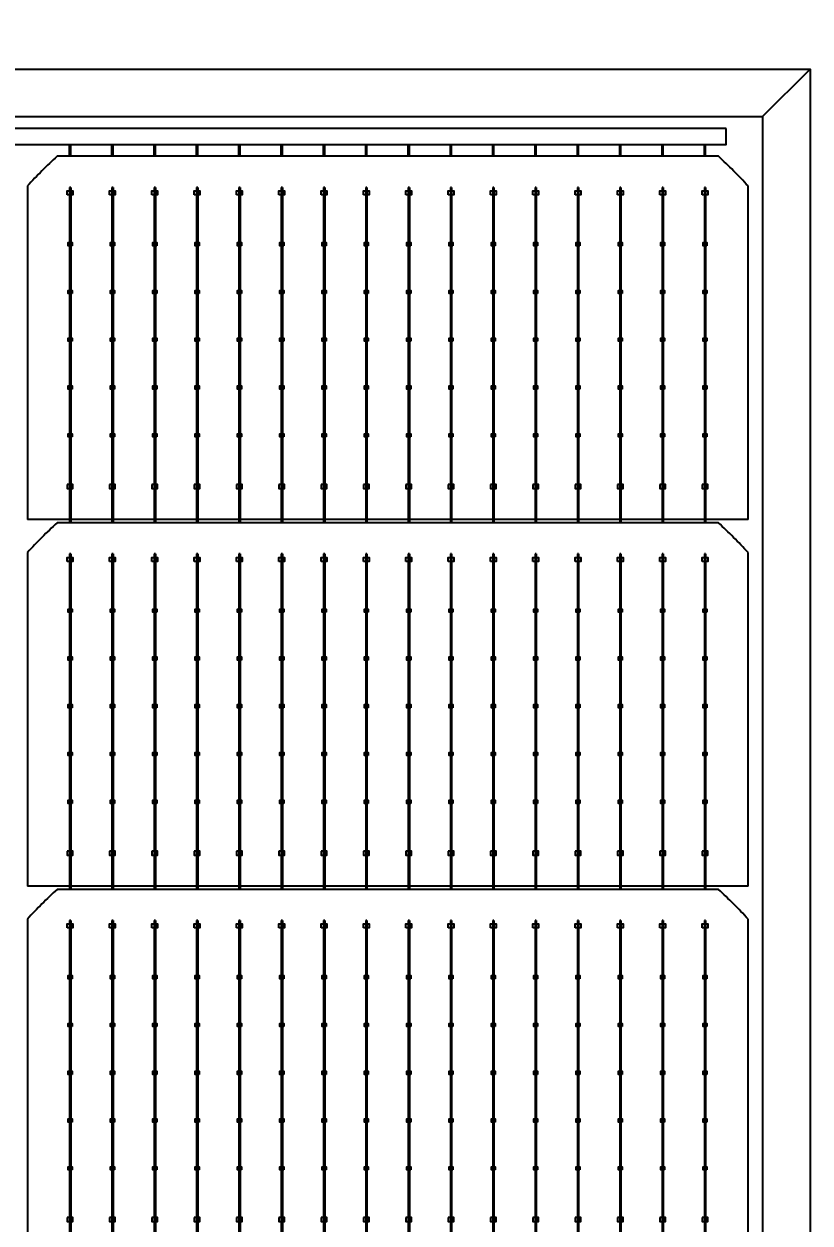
# Model space of a CAD drawing. Header units: millimetres. Extents: x 10297564 to 11610295, y -9287743 to -8409454.
# Drawn here: x 10403294 to 10406066, y -9077305 to -9073076 of the extents above; entities that cross this region are included whole.
import ezdxf

# ---------------------------------------------------------------- set-up
doc = ezdxf.new("R2010")
doc.units = ezdxf.units.MM
doc.header["$LTSCALE"] = 100
doc.layers.add('E1', color=1, linetype='Continuous')
doc.styles.add('HL-S1', font='DotumChe.ttf')
doc.styles.add('MG', font='malgun.ttf')
doc.dimstyles.new('HL-100', dxfattribs={"dimscale": 100, "dimtxt": 3, "dimasz": 4, "dimexe": 2, "dimexo": 2, "dimgap": 1, "dimtad": 1, "dimdec": 0, "dimzin": 0, "dimlunit": 6, "dimtxsty": 'HL-S1', "dimblk": 'DOTSMALL', "dimcen": 4, "dimdle": 2, "dimclrd": 256, "dimclre": 256, "dimclrt": 4, "dimazin": 0, "dimtfac": 1, "dimtdec": 0, "dimtix": 1, "dimtmove": 2, "dimatfit": 3, "dimldrblk": 'DOTSMALL', "dimfxl": 1.5, "dimtolj": 1, "dimtzin": 0, "dimlwd": -1, "dimlwe": -1, "dimarcsym": 0})

# ---------------------------------------------------------------- blocks, each defined once
blk = doc.blocks.new('*D70')
at = {"layer": 'defpoints', "color": 0, "transparency": 16777216}
for p in [(10406065.8, -9072711.4), (10390262.3, -9073236.3), (10406065.8, -9073236.3)]:
    blk.add_point(p, dxfattribs=at)
at = {"layer": 'E1', "color": 1, "transparency": 16777216}
for p, q in [((10390262.3, -9072836.3), (10390262.3, -9072311.4)), ((10406065.8, -9072836.3), (10406065.8, -9072311.4)), ((10390662.3, -9072711.4), (10405665.8, -9072711.4))]:
    blk.add_line(p, q, dxfattribs=at)
for points in [[(10390662.3, -9072644.7), (10390662.3, -9072778.1), (10390262.3, -9072711.4)], [(10405665.8, -9072644.7), (10405665.8, -9072778.1), (10406065.8, -9072711.4)]]:
    blk.add_solid(points, dxfattribs=at)
at = {"layer": 'E1', "color": 7, "transparency": 16777216, "insert": (10398164, -9072080.1), "char_height": 500, "attachment_point": 5, "style": 'MG'}
blk.add_mtext('\\A1;1133', dxfattribs=at)
blk = doc.blocks.new('_DotSmall')
at = {"color": 0, "linetype": 'ByBlock', "const_width": 0.5}
blk.add_lwpolyline([(-0.0625, 0, 1), (0.0625, 0, 1)], format="xyb", close=True, dxfattribs=at)

msp = doc.modelspace()

# ---------------------------------------------------------------- linework, layer by layer
for p, q in [((10405898.4, -9073403.3), (10406065.8, -9073235.9)), ((10403454.5, -9073543.1), (10403454.5, -9073501.3)), ((10403459, -9073543.1), (10403459, -9073501.3)), ((10403603.8, -9073543.1), (10403603.8, -9073501.3)), ((10403608.2, -9073543.1), (10403608.2, -9073501.3)), ((10403753, -9073543.1), (10403753, -9073501.3)), ((10403757.5, -9073543.1), (10403757.5, -9073501.3)), ((10403902.2, -9073543.1), (10403902.2, -9073501.3)), ((10403906.7, -9073543.1), (10403906.7, -9073501.3)), ((10404051.5, -9073543.1), (10404051.5, -9073501.3)), ((10404056, -9073543.1), (10404056, -9073501.3)), ((10404200.7, -9073543.1), (10404200.7, -9073501.3)), ((10404205.2, -9073543.1), (10404205.2, -9073501.3)), ((10404350, -9073543.1), (10404350, -9073501.3)), ((10404354.5, -9073543.1), (10404354.5, -9073501.3)), ((10404499.2, -9073543.1), (10404499.2, -9073501.3)), ((10404503.7, -9073543.1), (10404503.7, -9073501.3)), ((10404648.5, -9073543.1), (10404648.5, -9073501.3)), ((10404653, -9073543.1), (10404653, -9073501.3)), ((10404797.7, -9073543.1), (10404797.7, -9073501.3)), ((10404802.2, -9073543.1), (10404802.2, -9073501.3)), ((10404947, -9073543.1), (10404947, -9073501.3)), ((10404951.4, -9073543.1), (10404951.4, -9073501.3)), ((10405096.2, -9073543.1), (10405096.2, -9073501.3)), ((10405100.7, -9073543.1), (10405100.7, -9073501.3)), ((10405245.5, -9073543.1), (10405245.5, -9073501.3)), ((10405249.9, -9073543.1), (10405249.9, -9073501.3)), ((10405394.7, -9073543.1), (10405394.7, -9073501.3)), ((10405399.2, -9073543.1), (10405399.2, -9073501.3)), ((10405544, -9073543.1), (10405544, -9073501.3)), ((10405548.4, -9073543.1), (10405548.4, -9073501.3)), ((10405693.2, -9073543.1), (10405693.2, -9073501.3)), ((10405697.7, -9073543.1), (10405697.7, -9073501.3)), ((10403454.5, -9073652.9), (10403454.5, -9074835.8)), ((10403459, -9073652.9), (10403459, -9074835.8)), ((10403603.8, -9073652.9), (10403603.8, -9074835.8)), ((10403608.2, -9073652.9), (10403608.2, -9074835.8)), ((10403753, -9073652.9), (10403753, -9074835.8)), ((10403757.5, -9073652.9), (10403757.5, -9074835.8)), ((10403902.2, -9073652.9), (10403902.2, -9074835.8)), ((10403906.7, -9073652.9), (10403906.7, -9074835.8)), ((10404051.5, -9073652.9), (10404051.5, -9074835.8)), ((10404056, -9073652.9), (10404056, -9074835.8)), ((10404200.7, -9073652.9), (10404200.7, -9074835.8)), ((10404205.2, -9073652.9), (10404205.2, -9074835.8)), ((10404350, -9073652.9), (10404350, -9074835.8)), ((10404354.5, -9073652.9), (10404354.5, -9074835.8)), ((10404499.2, -9073652.9), (10404499.2, -9074835.8)), ((10404503.7, -9073652.9), (10404503.7, -9074835.8)), ((10404648.5, -9073652.9), (10404648.5, -9074835.8)), ((10404653, -9073652.9), (10404653, -9074835.8)), ((10404797.7, -9073652.9), (10404797.7, -9074835.8)), ((10404802.2, -9073652.9), (10404802.2, -9074835.8)), ((10404947, -9073652.9), (10404947, -9074835.8)), ((10404951.4, -9073652.9), (10404951.4, -9074835.8)), ((10405096.2, -9073652.9), (10405096.2, -9074835.8)), ((10405100.7, -9073652.9), (10405100.7, -9074835.8)), ((10405245.5, -9073652.9), (10405245.5, -9074835.8)), ((10405249.9, -9073652.9), (10405249.9, -9074835.8)), ((10405394.7, -9073652.9), (10405394.7, -9074835.8)), ((10405399.2, -9073652.9), (10405399.2, -9074835.8)), ((10405544, -9073652.9), (10405544, -9074835.8)), ((10405548.4, -9073652.9), (10405548.4, -9074835.8)), ((10405693.2, -9073652.9), (10405693.2, -9074835.8)), ((10405697.7, -9073652.9), (10405697.7, -9074835.8)), ((10405847.5, -9074824.6), (10403306.1, -9074824.6)), ((10403454.5, -9074945.6), (10403454.5, -9076128.5)), ((10403459, -9074945.6), (10403459, -9076128.5)), ((10403603.8, -9074945.6), (10403603.8, -9076128.5)), ((10403608.2, -9074945.6), (10403608.2, -9076128.5)), ((10403753, -9074945.6), (10403753, -9076128.5)), ((10403757.5, -9074945.6), (10403757.5, -9076128.5)), ((10403902.2, -9074945.6), (10403902.2, -9076128.5)), ((10403906.7, -9074945.6), (10403906.7, -9076128.5)), ((10404051.5, -9074945.6), (10404051.5, -9076128.5)), ((10404056, -9074945.6), (10404056, -9076128.5)), ((10404200.7, -9074945.6), (10404200.7, -9076128.5)), ((10404205.2, -9074945.6), (10404205.2, -9076128.5)), ((10404350, -9074945.6), (10404350, -9076128.5)), ((10404354.5, -9074945.6), (10404354.5, -9076128.5)), ((10404499.2, -9074945.6), (10404499.2, -9076128.5)), ((10404503.7, -9074945.6), (10404503.7, -9076128.5)), ((10404648.5, -9074945.6), (10404648.5, -9076128.5)), ((10404653, -9074945.6), (10404653, -9076128.5)), ((10404797.7, -9074945.6), (10404797.7, -9076128.5)), ((10404802.2, -9074945.6), (10404802.2, -9076128.5)), ((10404947, -9074945.6), (10404947, -9076128.5)), ((10404951.4, -9074945.6), (10404951.4, -9076128.5)), ((10405096.2, -9074945.6), (10405096.2, -9076128.5)), ((10405100.7, -9074945.6), (10405100.7, -9076128.5)), ((10405245.5, -9074945.6), (10405245.5, -9076128.5)), ((10405249.9, -9074945.6), (10405249.9, -9076128.5)), ((10405394.7, -9074945.6), (10405394.7, -9076128.5)), ((10405399.2, -9074945.6), (10405399.2, -9076128.5)), ((10405544, -9074945.6), (10405544, -9076128.5)), ((10405548.4, -9074945.6), (10405548.4, -9076128.5)), ((10405693.2, -9074945.6), (10405693.2, -9076128.5)), ((10405697.7, -9074945.6), (10405697.7, -9076128.5)), ((10405847.5, -9076117.3), (10403306.1, -9076117.3)), ((10403454.5, -9076238.3), (10403454.5, -9077421.2)), ((10403459, -9076238.3), (10403459, -9077421.2)), ((10403603.8, -9076238.3), (10403603.8, -9077421.2)), ((10403608.2, -9076238.3), (10403608.2, -9077421.2)), ((10403753, -9076238.3), (10403753, -9077421.2)), ((10403757.5, -9076238.3), (10403757.5, -9077421.2)), ((10403902.2, -9076238.3), (10403902.2, -9077421.2)), ((10403906.7, -9076238.3), (10403906.7, -9077421.2)), ((10404051.5, -9076238.3), (10404051.5, -9077421.2)), ((10404056, -9076238.3), (10404056, -9077421.2)), ((10404200.7, -9076238.3), (10404200.7, -9077421.2)), ((10404205.2, -9076238.3), (10404205.2, -9077421.2)), ((10404350, -9076238.3), (10404350, -9077421.2)), ((10404354.5, -9076238.3), (10404354.5, -9077421.2)), ((10404499.2, -9076238.3), (10404499.2, -9077421.2)), ((10404503.7, -9076238.3), (10404503.7, -9077421.2)), ((10404648.5, -9076238.3), (10404648.5, -9077421.2)), ((10404653, -9076238.3), (10404653, -9077421.2)), ((10404797.7, -9076238.3), (10404797.7, -9077421.2)), ((10404802.2, -9076238.3), (10404802.2, -9077421.2)), ((10404947, -9076238.3), (10404947, -9077421.2)), ((10404951.4, -9076238.3), (10404951.4, -9077421.2)), ((10405096.2, -9076238.3), (10405096.2, -9077421.2)), ((10405100.7, -9076238.3), (10405100.7, -9077421.2)), ((10405245.5, -9076238.3), (10405245.5, -9077421.2)), ((10405249.9, -9076238.3), (10405249.9, -9077421.2)), ((10405394.7, -9076238.3), (10405394.7, -9077421.2)), ((10405399.2, -9076238.3), (10405399.2, -9077421.2)), ((10405544, -9076238.3), (10405544, -9077421.2)), ((10405548.4, -9076238.3), (10405548.4, -9077421.2)), ((10405693.2, -9076238.3), (10405693.2, -9077421.2)), ((10405697.7, -9076238.3), (10405697.7, -9077421.2))]:
    msp.add_line(p, q)
for points in [[(10390262.3, -9073235.9), (10406065.8, -9073235.9), (10406065.8, -9107604.7), (10390262.3, -9107604.7)], [(10390429.7, -9073403.3), (10405898.4, -9073403.3), (10405898.4, -9107437.3), (10390429.7, -9107437.3)], [(10405770.1, -9073445.5), (10400818.4, -9073445.5), (10400818.4, -9073501.3), (10405770.1, -9073501.3)], [(10403447, -9073679), (10403447, -9073665.1), (10403466.5, -9073665.1), (10403466.5, -9073679)], [(10403596.2, -9073679), (10403596.2, -9073665.1), (10403615.8, -9073665.1), (10403615.8, -9073679)], [(10403745.5, -9073679), (10403745.5, -9073665.1), (10403765, -9073665.1), (10403765, -9073679)], [(10403894.7, -9073679), (10403894.7, -9073665.1), (10403914.2, -9073665.1), (10403914.2, -9073679)], [(10404044, -9073679), (10404044, -9073665.1), (10404063.5, -9073665.1), (10404063.5, -9073679)], [(10404193.2, -9073679), (10404193.2, -9073665.1), (10404212.7, -9073665.1), (10404212.7, -9073679)], [(10404342.5, -9073679), (10404342.5, -9073665.1), (10404362, -9073665.1), (10404362, -9073679)], [(10404491.7, -9073679), (10404491.7, -9073665.1), (10404511.2, -9073665.1), (10404511.2, -9073679)], [(10404641, -9073679), (10404641, -9073665.1), (10404660.5, -9073665.1), (10404660.5, -9073679)], [(10404790.2, -9073679), (10404790.2, -9073665.1), (10404809.7, -9073665.1), (10404809.7, -9073679)], [(10404939.5, -9073679), (10404939.5, -9073665.1), (10404959, -9073665.1), (10404959, -9073679)], [(10405088.7, -9073679), (10405088.7, -9073665.1), (10405108.2, -9073665.1), (10405108.2, -9073679)], [(10405237.9, -9073679), (10405237.9, -9073665.1), (10405257.5, -9073665.1), (10405257.5, -9073679)], [(10405387.2, -9073679), (10405387.2, -9073665.1), (10405406.7, -9073665.1), (10405406.7, -9073679)], [(10405536.4, -9073679), (10405536.4, -9073665.1), (10405556, -9073665.1), (10405556, -9073679)], [(10405685.7, -9073679), (10405685.7, -9073665.1), (10405705.2, -9073665.1), (10405705.2, -9073679)], [(10403463.7, -9073858.5), (10403449.8, -9073858.5), (10403449.8, -9073847.4), (10403463.7, -9073847.4)], [(10403613, -9073858.5), (10403599, -9073858.5), (10403599, -9073847.4), (10403613, -9073847.4)], [(10403762.2, -9073858.5), (10403748.3, -9073858.5), (10403748.3, -9073847.4), (10403762.2, -9073847.4)], [(10403911.5, -9073858.5), (10403897.5, -9073858.5), (10403897.5, -9073847.4), (10403911.5, -9073847.4)], [(10404060.7, -9073858.5), (10404046.8, -9073858.5), (10404046.8, -9073847.4), (10404060.7, -9073847.4)], [(10404210, -9073858.5), (10404196, -9073858.5), (10404196, -9073847.4), (10404210, -9073847.4)], [(10404359.2, -9073858.5), (10404345.2, -9073858.5), (10404345.2, -9073847.4), (10404359.2, -9073847.4)], [(10404508.4, -9073858.5), (10404494.5, -9073858.5), (10404494.5, -9073847.4), (10404508.4, -9073847.4)], [(10404657.7, -9073858.5), (10404643.7, -9073858.5), (10404643.7, -9073847.4), (10404657.7, -9073847.4)], [(10404806.9, -9073858.5), (10404793, -9073858.5), (10404793, -9073847.4), (10404806.9, -9073847.4)], [(10404956.2, -9073858.5), (10404942.2, -9073858.5), (10404942.2, -9073847.4), (10404956.2, -9073847.4)], [(10405105.4, -9073858.5), (10405091.5, -9073858.5), (10405091.5, -9073847.4), (10405105.4, -9073847.4)], [(10405254.7, -9073858.5), (10405240.7, -9073858.5), (10405240.7, -9073847.4), (10405254.7, -9073847.4)], [(10405403.9, -9073858.5), (10405390, -9073858.5), (10405390, -9073847.4), (10405403.9, -9073847.4)], [(10405553.2, -9073858.5), (10405539.2, -9073858.5), (10405539.2, -9073847.4), (10405553.2, -9073847.4)], [(10405702.4, -9073858.5), (10405688.5, -9073858.5), (10405688.5, -9073847.4), (10405702.4, -9073847.4)], [(10403463.7, -9074027), (10403449.8, -9074027), (10403449.8, -9074015.9), (10403463.7, -9074015.9)], [(10403613, -9074027), (10403599, -9074027), (10403599, -9074015.9), (10403613, -9074015.9)], [(10403762.2, -9074027), (10403748.3, -9074027), (10403748.3, -9074015.9), (10403762.2, -9074015.9)], [(10403911.5, -9074027), (10403897.5, -9074027), (10403897.5, -9074015.9), (10403911.5, -9074015.9)], [(10404060.7, -9074027), (10404046.8, -9074027), (10404046.8, -9074015.9), (10404060.7, -9074015.9)], [(10404210, -9074027), (10404196, -9074027), (10404196, -9074015.9), (10404210, -9074015.9)], [(10404359.2, -9074027), (10404345.2, -9074027), (10404345.2, -9074015.9), (10404359.2, -9074015.9)], [(10404508.4, -9074027), (10404494.5, -9074027), (10404494.5, -9074015.9), (10404508.4, -9074015.9)], [(10404657.7, -9074027), (10404643.7, -9074027), (10404643.7, -9074015.9), (10404657.7, -9074015.9)], [(10404806.9, -9074027), (10404793, -9074027), (10404793, -9074015.9), (10404806.9, -9074015.9)], [(10404956.2, -9074027), (10404942.2, -9074027), (10404942.2, -9074015.9), (10404956.2, -9074015.9)], [(10405105.4, -9074027), (10405091.5, -9074027), (10405091.5, -9074015.9), (10405105.4, -9074015.9)], [(10405254.7, -9074027), (10405240.7, -9074027), (10405240.7, -9074015.9), (10405254.7, -9074015.9)], [(10405403.9, -9074027), (10405390, -9074027), (10405390, -9074015.9), (10405403.9, -9074015.9)], [(10405553.2, -9074027), (10405539.2, -9074027), (10405539.2, -9074015.9), (10405553.2, -9074015.9)], [(10405702.4, -9074027), (10405688.5, -9074027), (10405688.5, -9074015.9), (10405702.4, -9074015.9)], [(10403463.7, -9074195.5), (10403449.8, -9074195.5), (10403449.8, -9074184.4), (10403463.7, -9074184.4)], [(10403613, -9074195.5), (10403599, -9074195.5), (10403599, -9074184.4), (10403613, -9074184.4)], [(10403762.2, -9074195.5), (10403748.3, -9074195.5), (10403748.3, -9074184.4), (10403762.2, -9074184.4)], [(10403911.5, -9074195.5), (10403897.5, -9074195.5), (10403897.5, -9074184.4), (10403911.5, -9074184.4)], [(10404060.7, -9074195.5), (10404046.8, -9074195.5), (10404046.8, -9074184.4), (10404060.7, -9074184.4)], [(10404210, -9074195.5), (10404196, -9074195.5), (10404196, -9074184.4), (10404210, -9074184.4)], [(10404359.2, -9074195.5), (10404345.2, -9074195.5), (10404345.2, -9074184.4), (10404359.2, -9074184.4)], [(10404508.4, -9074195.5), (10404494.5, -9074195.5), (10404494.5, -9074184.4), (10404508.4, -9074184.4)], [(10404657.7, -9074195.5), (10404643.7, -9074195.5), (10404643.7, -9074184.4), (10404657.7, -9074184.4)], [(10404806.9, -9074195.5), (10404793, -9074195.5), (10404793, -9074184.4), (10404806.9, -9074184.4)], [(10404956.2, -9074195.5), (10404942.2, -9074195.5), (10404942.2, -9074184.4), (10404956.2, -9074184.4)], [(10405105.4, -9074195.5), (10405091.5, -9074195.5), (10405091.5, -9074184.4), (10405105.4, -9074184.4)], [(10405254.7, -9074195.5), (10405240.7, -9074195.5), (10405240.7, -9074184.4), (10405254.7, -9074184.4)], [(10405403.9, -9074195.5), (10405390, -9074195.5), (10405390, -9074184.4), (10405403.9, -9074184.4)], [(10405553.2, -9074195.5), (10405539.2, -9074195.5), (10405539.2, -9074184.4), (10405553.2, -9074184.4)], [(10405702.4, -9074195.5), (10405688.5, -9074195.5), (10405688.5, -9074184.4), (10405702.4, -9074184.4)], [(10403463.7, -9074364), (10403449.8, -9074364), (10403449.8, -9074352.9), (10403463.7, -9074352.9)], [(10403613, -9074364), (10403599, -9074364), (10403599, -9074352.9), (10403613, -9074352.9)], [(10403762.2, -9074364), (10403748.3, -9074364), (10403748.3, -9074352.9), (10403762.2, -9074352.9)], [(10403911.5, -9074364), (10403897.5, -9074364), (10403897.5, -9074352.9), (10403911.5, -9074352.9)], [(10404060.7, -9074364), (10404046.8, -9074364), (10404046.8, -9074352.9), (10404060.7, -9074352.9)], [(10404210, -9074364), (10404196, -9074364), (10404196, -9074352.9), (10404210, -9074352.9)], [(10404359.2, -9074364), (10404345.2, -9074364), (10404345.2, -9074352.9), (10404359.2, -9074352.9)], [(10404508.4, -9074364), (10404494.5, -9074364), (10404494.5, -9074352.9), (10404508.4, -9074352.9)], [(10404657.7, -9074364), (10404643.7, -9074364), (10404643.7, -9074352.9), (10404657.7, -9074352.9)], [(10404806.9, -9074364), (10404793, -9074364), (10404793, -9074352.9), (10404806.9, -9074352.9)], [(10404956.2, -9074364), (10404942.2, -9074364), (10404942.2, -9074352.9), (10404956.2, -9074352.9)], [(10405105.4, -9074364), (10405091.5, -9074364), (10405091.5, -9074352.9), (10405105.4, -9074352.9)], [(10405254.7, -9074364), (10405240.7, -9074364), (10405240.7, -9074352.9), (10405254.7, -9074352.9)], [(10405403.9, -9074364), (10405390, -9074364), (10405390, -9074352.9), (10405403.9, -9074352.9)], [(10405553.2, -9074364), (10405539.2, -9074364), (10405539.2, -9074352.9), (10405553.2, -9074352.9)], [(10405702.4, -9074364), (10405688.5, -9074364), (10405688.5, -9074352.9), (10405702.4, -9074352.9)], [(10403463.7, -9074532.5), (10403449.8, -9074532.5), (10403449.8, -9074521.4), (10403463.7, -9074521.4)], [(10403613, -9074532.5), (10403599, -9074532.5), (10403599, -9074521.4), (10403613, -9074521.4)], [(10403762.2, -9074532.5), (10403748.3, -9074532.5), (10403748.3, -9074521.4), (10403762.2, -9074521.4)], [(10403911.5, -9074532.5), (10403897.5, -9074532.5), (10403897.5, -9074521.4), (10403911.5, -9074521.4)], [(10404060.7, -9074532.5), (10404046.8, -9074532.5), (10404046.8, -9074521.4), (10404060.7, -9074521.4)], [(10404210, -9074532.5), (10404196, -9074532.5), (10404196, -9074521.4), (10404210, -9074521.4)], [(10404359.2, -9074532.5), (10404345.2, -9074532.5), (10404345.2, -9074521.4), (10404359.2, -9074521.4)], [(10404508.4, -9074532.5), (10404494.5, -9074532.5), (10404494.5, -9074521.4), (10404508.4, -9074521.4)], [(10404657.7, -9074532.5), (10404643.7, -9074532.5), (10404643.7, -9074521.4), (10404657.7, -9074521.4)], [(10404806.9, -9074532.5), (10404793, -9074532.5), (10404793, -9074521.4), (10404806.9, -9074521.4)], [(10404956.2, -9074532.5), (10404942.2, -9074532.5), (10404942.2, -9074521.4), (10404956.2, -9074521.4)], [(10405105.4, -9074532.5), (10405091.5, -9074532.5), (10405091.5, -9074521.4), (10405105.4, -9074521.4)], [(10405254.7, -9074532.5), (10405240.7, -9074532.5), (10405240.7, -9074521.4), (10405254.7, -9074521.4)], [(10405403.9, -9074532.5), (10405390, -9074532.5), (10405390, -9074521.4), (10405403.9, -9074521.4)], [(10405553.2, -9074532.5), (10405539.2, -9074532.5), (10405539.2, -9074521.4), (10405553.2, -9074521.4)], [(10405702.4, -9074532.5), (10405688.5, -9074532.5), (10405688.5, -9074521.4), (10405702.4, -9074521.4)], [(10403447, -9074700.9), (10403447, -9074714.8), (10403466.5, -9074714.8), (10403466.5, -9074700.9)], [(10403596.2, -9074700.9), (10403596.2, -9074714.8), (10403615.8, -9074714.8), (10403615.8, -9074700.9)], [(10403745.5, -9074700.9), (10403745.5, -9074714.8), (10403765, -9074714.8), (10403765, -9074700.9)], [(10403894.7, -9074700.9), (10403894.7, -9074714.8), (10403914.2, -9074714.8), (10403914.2, -9074700.9)], [(10404044, -9074700.9), (10404044, -9074714.8), (10404063.5, -9074714.8), (10404063.5, -9074700.9)], [(10404193.2, -9074700.9), (10404193.2, -9074714.8), (10404212.7, -9074714.8), (10404212.7, -9074700.9)], [(10404342.5, -9074700.9), (10404342.5, -9074714.8), (10404362, -9074714.8), (10404362, -9074700.9)], [(10404491.7, -9074700.9), (10404491.7, -9074714.8), (10404511.2, -9074714.8), (10404511.2, -9074700.9)], [(10404641, -9074700.9), (10404641, -9074714.8), (10404660.5, -9074714.8), (10404660.5, -9074700.9)], [(10404790.2, -9074700.9), (10404790.2, -9074714.8), (10404809.7, -9074714.8), (10404809.7, -9074700.9)], [(10404939.5, -9074700.9), (10404939.5, -9074714.8), (10404959, -9074714.8), (10404959, -9074700.9)], [(10405088.7, -9074700.9), (10405088.7, -9074714.8), (10405108.2, -9074714.8), (10405108.2, -9074700.9)], [(10405237.9, -9074700.9), (10405237.9, -9074714.8), (10405257.5, -9074714.8), (10405257.5, -9074700.9)], [(10405387.2, -9074700.9), (10405387.2, -9074714.8), (10405406.7, -9074714.8), (10405406.7, -9074700.9)], [(10405536.4, -9074700.9), (10405536.4, -9074714.8), (10405556, -9074714.8), (10405556, -9074700.9)], [(10405685.7, -9074700.9), (10405685.7, -9074714.8), (10405705.2, -9074714.8), (10405705.2, -9074700.9)], [(10403447, -9074971.7), (10403447, -9074957.7), (10403466.5, -9074957.7), (10403466.5, -9074971.7)], [(10403596.2, -9074971.7), (10403596.2, -9074957.7), (10403615.8, -9074957.7), (10403615.8, -9074971.7)], [(10403745.5, -9074971.7), (10403745.5, -9074957.7), (10403765, -9074957.7), (10403765, -9074971.7)], [(10403894.7, -9074971.7), (10403894.7, -9074957.7), (10403914.2, -9074957.7), (10403914.2, -9074971.7)], [(10404044, -9074971.7), (10404044, -9074957.7), (10404063.5, -9074957.7), (10404063.5, -9074971.7)], [(10404193.2, -9074971.7), (10404193.2, -9074957.7), (10404212.7, -9074957.7), (10404212.7, -9074971.7)], [(10404342.5, -9074971.7), (10404342.5, -9074957.7), (10404362, -9074957.7), (10404362, -9074971.7)], [(10404491.7, -9074971.7), (10404491.7, -9074957.7), (10404511.2, -9074957.7), (10404511.2, -9074971.7)], [(10404641, -9074971.7), (10404641, -9074957.7), (10404660.5, -9074957.7), (10404660.5, -9074971.7)], [(10404790.2, -9074971.7), (10404790.2, -9074957.7), (10404809.7, -9074957.7), (10404809.7, -9074971.7)], [(10404939.5, -9074971.7), (10404939.5, -9074957.7), (10404959, -9074957.7), (10404959, -9074971.7)], [(10405088.7, -9074971.7), (10405088.7, -9074957.7), (10405108.2, -9074957.7), (10405108.2, -9074971.7)], [(10405237.9, -9074971.7), (10405237.9, -9074957.7), (10405257.5, -9074957.7), (10405257.5, -9074971.7)], [(10405387.2, -9074971.7), (10405387.2, -9074957.7), (10405406.7, -9074957.7), (10405406.7, -9074971.7)], [(10405536.4, -9074971.7), (10405536.4, -9074957.7), (10405556, -9074957.7), (10405556, -9074971.7)], [(10405685.7, -9074971.7), (10405685.7, -9074957.7), (10405705.2, -9074957.7), (10405705.2, -9074971.7)], [(10403463.7, -9075151.2), (10403449.8, -9075151.2), (10403449.8, -9075140.1), (10403463.7, -9075140.1)], [(10403613, -9075151.2), (10403599, -9075151.2), (10403599, -9075140.1), (10403613, -9075140.1)], [(10403762.2, -9075151.2), (10403748.3, -9075151.2), (10403748.3, -9075140.1), (10403762.2, -9075140.1)], [(10403911.5, -9075151.2), (10403897.5, -9075151.2), (10403897.5, -9075140.1), (10403911.5, -9075140.1)], [(10404060.7, -9075151.2), (10404046.8, -9075151.2), (10404046.8, -9075140.1), (10404060.7, -9075140.1)], [(10404210, -9075151.2), (10404196, -9075151.2), (10404196, -9075140.1), (10404210, -9075140.1)], [(10404359.2, -9075151.2), (10404345.2, -9075151.2), (10404345.2, -9075140.1), (10404359.2, -9075140.1)], [(10404508.4, -9075151.2), (10404494.5, -9075151.2), (10404494.5, -9075140.1), (10404508.4, -9075140.1)], [(10404657.7, -9075151.2), (10404643.7, -9075151.2), (10404643.7, -9075140.1), (10404657.7, -9075140.1)], [(10404806.9, -9075151.2), (10404793, -9075151.2), (10404793, -9075140.1), (10404806.9, -9075140.1)], [(10404956.2, -9075151.2), (10404942.2, -9075151.2), (10404942.2, -9075140.1), (10404956.2, -9075140.1)], [(10405105.4, -9075151.2), (10405091.5, -9075151.2), (10405091.5, -9075140.1), (10405105.4, -9075140.1)], [(10405254.7, -9075151.2), (10405240.7, -9075151.2), (10405240.7, -9075140.1), (10405254.7, -9075140.1)], [(10405403.9, -9075151.2), (10405390, -9075151.2), (10405390, -9075140.1), (10405403.9, -9075140.1)], [(10405553.2, -9075151.2), (10405539.2, -9075151.2), (10405539.2, -9075140.1), (10405553.2, -9075140.1)], [(10405702.4, -9075151.2), (10405688.5, -9075151.2), (10405688.5, -9075140.1), (10405702.4, -9075140.1)], [(10403463.7, -9075319.7), (10403449.8, -9075319.7), (10403449.8, -9075308.5), (10403463.7, -9075308.5)], [(10403613, -9075319.7), (10403599, -9075319.7), (10403599, -9075308.5), (10403613, -9075308.5)], [(10403762.2, -9075319.7), (10403748.3, -9075319.7), (10403748.3, -9075308.5), (10403762.2, -9075308.5)], [(10403911.5, -9075319.7), (10403897.5, -9075319.7), (10403897.5, -9075308.5), (10403911.5, -9075308.5)], [(10404060.7, -9075319.7), (10404046.8, -9075319.7), (10404046.8, -9075308.5), (10404060.7, -9075308.5)], [(10404210, -9075319.7), (10404196, -9075319.7), (10404196, -9075308.5), (10404210, -9075308.5)], [(10404359.2, -9075319.7), (10404345.2, -9075319.7), (10404345.2, -9075308.5), (10404359.2, -9075308.5)], [(10404508.4, -9075319.7), (10404494.5, -9075319.7), (10404494.5, -9075308.5), (10404508.4, -9075308.5)], [(10404657.7, -9075319.7), (10404643.7, -9075319.7), (10404643.7, -9075308.5), (10404657.7, -9075308.5)], [(10404806.9, -9075319.7), (10404793, -9075319.7), (10404793, -9075308.5), (10404806.9, -9075308.5)], [(10404956.2, -9075319.7), (10404942.2, -9075319.7), (10404942.2, -9075308.5), (10404956.2, -9075308.5)], [(10405105.4, -9075319.7), (10405091.5, -9075319.7), (10405091.5, -9075308.5), (10405105.4, -9075308.5)], [(10405254.7, -9075319.7), (10405240.7, -9075319.7), (10405240.7, -9075308.5), (10405254.7, -9075308.5)], [(10405403.9, -9075319.7), (10405390, -9075319.7), (10405390, -9075308.5), (10405403.9, -9075308.5)], [(10405553.2, -9075319.7), (10405539.2, -9075319.7), (10405539.2, -9075308.5), (10405553.2, -9075308.5)], [(10405702.4, -9075319.7), (10405688.5, -9075319.7), (10405688.5, -9075308.5), (10405702.4, -9075308.5)], [(10403463.7, -9075488.2), (10403449.8, -9075488.2), (10403449.8, -9075477), (10403463.7, -9075477)], [(10403613, -9075488.2), (10403599, -9075488.2), (10403599, -9075477), (10403613, -9075477)], [(10403762.2, -9075488.2), (10403748.3, -9075488.2), (10403748.3, -9075477), (10403762.2, -9075477)], [(10403911.5, -9075488.2), (10403897.5, -9075488.2), (10403897.5, -9075477), (10403911.5, -9075477)], [(10404060.7, -9075488.2), (10404046.8, -9075488.2), (10404046.8, -9075477), (10404060.7, -9075477)], [(10404210, -9075488.2), (10404196, -9075488.2), (10404196, -9075477), (10404210, -9075477)], [(10404359.2, -9075488.2), (10404345.2, -9075488.2), (10404345.2, -9075477), (10404359.2, -9075477)], [(10404508.4, -9075488.2), (10404494.5, -9075488.2), (10404494.5, -9075477), (10404508.4, -9075477)], [(10404657.7, -9075488.2), (10404643.7, -9075488.2), (10404643.7, -9075477), (10404657.7, -9075477)], [(10404806.9, -9075488.2), (10404793, -9075488.2), (10404793, -9075477), (10404806.9, -9075477)], [(10404956.2, -9075488.2), (10404942.2, -9075488.2), (10404942.2, -9075477), (10404956.2, -9075477)], [(10405105.4, -9075488.2), (10405091.5, -9075488.2), (10405091.5, -9075477), (10405105.4, -9075477)], [(10405254.7, -9075488.2), (10405240.7, -9075488.2), (10405240.7, -9075477), (10405254.7, -9075477)], [(10405403.9, -9075488.2), (10405390, -9075488.2), (10405390, -9075477), (10405403.9, -9075477)], [(10405553.2, -9075488.2), (10405539.2, -9075488.2), (10405539.2, -9075477), (10405553.2, -9075477)], [(10405702.4, -9075488.2), (10405688.5, -9075488.2), (10405688.5, -9075477), (10405702.4, -9075477)], [(10403463.7, -9075656.7), (10403449.8, -9075656.7), (10403449.8, -9075645.5), (10403463.7, -9075645.5)], [(10403613, -9075656.7), (10403599, -9075656.7), (10403599, -9075645.5), (10403613, -9075645.5)], [(10403762.2, -9075656.7), (10403748.3, -9075656.7), (10403748.3, -9075645.5), (10403762.2, -9075645.5)], [(10403911.5, -9075656.7), (10403897.5, -9075656.7), (10403897.5, -9075645.5), (10403911.5, -9075645.5)], [(10404060.7, -9075656.7), (10404046.8, -9075656.7), (10404046.8, -9075645.5), (10404060.7, -9075645.5)], [(10404210, -9075656.7), (10404196, -9075656.7), (10404196, -9075645.5), (10404210, -9075645.5)], [(10404359.2, -9075656.7), (10404345.2, -9075656.7), (10404345.2, -9075645.5), (10404359.2, -9075645.5)], [(10404508.4, -9075656.7), (10404494.5, -9075656.7), (10404494.5, -9075645.5), (10404508.4, -9075645.5)], [(10404657.7, -9075656.7), (10404643.7, -9075656.7), (10404643.7, -9075645.5), (10404657.7, -9075645.5)], [(10404806.9, -9075656.7), (10404793, -9075656.7), (10404793, -9075645.5), (10404806.9, -9075645.5)], [(10404956.2, -9075656.7), (10404942.2, -9075656.7), (10404942.2, -9075645.5), (10404956.2, -9075645.5)], [(10405105.4, -9075656.7), (10405091.5, -9075656.7), (10405091.5, -9075645.5), (10405105.4, -9075645.5)], [(10405254.7, -9075656.7), (10405240.7, -9075656.7), (10405240.7, -9075645.5), (10405254.7, -9075645.5)], [(10405403.9, -9075656.7), (10405390, -9075656.7), (10405390, -9075645.5), (10405403.9, -9075645.5)], [(10405553.2, -9075656.7), (10405539.2, -9075656.7), (10405539.2, -9075645.5), (10405553.2, -9075645.5)], [(10405702.4, -9075656.7), (10405688.5, -9075656.7), (10405688.5, -9075645.5), (10405702.4, -9075645.5)], [(10403463.7, -9075825.2), (10403449.8, -9075825.2), (10403449.8, -9075814), (10403463.7, -9075814)], [(10403613, -9075825.2), (10403599, -9075825.2), (10403599, -9075814), (10403613, -9075814)], [(10403762.2, -9075825.2), (10403748.3, -9075825.2), (10403748.3, -9075814), (10403762.2, -9075814)], [(10403911.5, -9075825.2), (10403897.5, -9075825.2), (10403897.5, -9075814), (10403911.5, -9075814)], [(10404060.7, -9075825.2), (10404046.8, -9075825.2), (10404046.8, -9075814), (10404060.7, -9075814)], [(10404210, -9075825.2), (10404196, -9075825.2), (10404196, -9075814), (10404210, -9075814)], [(10404359.2, -9075825.2), (10404345.2, -9075825.2), (10404345.2, -9075814), (10404359.2, -9075814)], [(10404508.4, -9075825.2), (10404494.5, -9075825.2), (10404494.5, -9075814), (10404508.4, -9075814)], [(10404657.7, -9075825.2), (10404643.7, -9075825.2), (10404643.7, -9075814), (10404657.7, -9075814)], [(10404806.9, -9075825.2), (10404793, -9075825.2), (10404793, -9075814), (10404806.9, -9075814)], [(10404956.2, -9075825.2), (10404942.2, -9075825.2), (10404942.2, -9075814), (10404956.2, -9075814)], [(10405105.4, -9075825.2), (10405091.5, -9075825.2), (10405091.5, -9075814), (10405105.4, -9075814)], [(10405254.7, -9075825.2), (10405240.7, -9075825.2), (10405240.7, -9075814), (10405254.7, -9075814)], [(10405403.9, -9075825.2), (10405390, -9075825.2), (10405390, -9075814), (10405403.9, -9075814)], [(10405553.2, -9075825.2), (10405539.2, -9075825.2), (10405539.2, -9075814), (10405553.2, -9075814)], [(10405702.4, -9075825.2), (10405688.5, -9075825.2), (10405688.5, -9075814), (10405702.4, -9075814)], [(10403447, -9075993.6), (10403447, -9076007.5), (10403466.5, -9076007.5), (10403466.5, -9075993.6)], [(10403596.2, -9075993.6), (10403596.2, -9076007.5), (10403615.8, -9076007.5), (10403615.8, -9075993.6)], [(10403745.5, -9075993.6), (10403745.5, -9076007.5), (10403765, -9076007.5), (10403765, -9075993.6)], [(10403894.7, -9075993.6), (10403894.7, -9076007.5), (10403914.2, -9076007.5), (10403914.2, -9075993.6)], [(10404044, -9075993.6), (10404044, -9076007.5), (10404063.5, -9076007.5), (10404063.5, -9075993.6)], [(10404193.2, -9075993.6), (10404193.2, -9076007.5), (10404212.7, -9076007.5), (10404212.7, -9075993.6)], [(10404342.5, -9075993.6), (10404342.5, -9076007.5), (10404362, -9076007.5), (10404362, -9075993.6)], [(10404491.7, -9075993.6), (10404491.7, -9076007.5), (10404511.2, -9076007.5), (10404511.2, -9075993.6)], [(10404641, -9075993.6), (10404641, -9076007.5), (10404660.5, -9076007.5), (10404660.5, -9075993.6)], [(10404790.2, -9075993.6), (10404790.2, -9076007.5), (10404809.7, -9076007.5), (10404809.7, -9075993.6)], [(10404939.5, -9075993.6), (10404939.5, -9076007.5), (10404959, -9076007.5), (10404959, -9075993.6)], [(10405088.7, -9075993.6), (10405088.7, -9076007.5), (10405108.2, -9076007.5), (10405108.2, -9075993.6)], [(10405237.9, -9075993.6), (10405237.9, -9076007.5), (10405257.5, -9076007.5), (10405257.5, -9075993.6)], [(10405387.2, -9075993.6), (10405387.2, -9076007.5), (10405406.7, -9076007.5), (10405406.7, -9075993.6)], [(10405536.4, -9075993.6), (10405536.4, -9076007.5), (10405556, -9076007.5), (10405556, -9075993.6)], [(10405685.7, -9075993.6), (10405685.7, -9076007.5), (10405705.2, -9076007.5), (10405705.2, -9075993.6)], [(10403447, -9076264.4), (10403447, -9076250.4), (10403466.5, -9076250.4), (10403466.5, -9076264.4)], [(10403596.2, -9076264.4), (10403596.2, -9076250.4), (10403615.8, -9076250.4), (10403615.8, -9076264.4)], [(10403745.5, -9076264.4), (10403745.5, -9076250.4), (10403765, -9076250.4), (10403765, -9076264.4)], [(10403894.7, -9076264.4), (10403894.7, -9076250.4), (10403914.2, -9076250.4), (10403914.2, -9076264.4)], [(10404044, -9076264.4), (10404044, -9076250.4), (10404063.5, -9076250.4), (10404063.5, -9076264.4)], [(10404193.2, -9076264.4), (10404193.2, -9076250.4), (10404212.7, -9076250.4), (10404212.7, -9076264.4)], [(10404342.5, -9076264.4), (10404342.5, -9076250.4), (10404362, -9076250.4), (10404362, -9076264.4)], [(10404491.7, -9076264.4), (10404491.7, -9076250.4), (10404511.2, -9076250.4), (10404511.2, -9076264.4)], [(10404641, -9076264.4), (10404641, -9076250.4), (10404660.5, -9076250.4), (10404660.5, -9076264.4)], [(10404790.2, -9076264.4), (10404790.2, -9076250.4), (10404809.7, -9076250.4), (10404809.7, -9076264.4)], [(10404939.5, -9076264.4), (10404939.5, -9076250.4), (10404959, -9076250.4), (10404959, -9076264.4)], [(10405088.7, -9076264.4), (10405088.7, -9076250.4), (10405108.2, -9076250.4), (10405108.2, -9076264.4)], [(10405237.9, -9076264.4), (10405237.9, -9076250.4), (10405257.5, -9076250.4), (10405257.5, -9076264.4)], [(10405387.2, -9076264.4), (10405387.2, -9076250.4), (10405406.7, -9076250.4), (10405406.7, -9076264.4)], [(10405536.4, -9076264.4), (10405536.4, -9076250.4), (10405556, -9076250.4), (10405556, -9076264.4)], [(10405685.7, -9076264.4), (10405685.7, -9076250.4), (10405705.2, -9076250.4), (10405705.2, -9076264.4)], [(10403463.7, -9076443.9), (10403449.8, -9076443.9), (10403449.8, -9076432.7), (10403463.7, -9076432.7)], [(10403613, -9076443.9), (10403599, -9076443.9), (10403599, -9076432.7), (10403613, -9076432.7)], [(10403762.2, -9076443.9), (10403748.3, -9076443.9), (10403748.3, -9076432.7), (10403762.2, -9076432.7)], [(10403911.5, -9076443.9), (10403897.5, -9076443.9), (10403897.5, -9076432.7), (10403911.5, -9076432.7)], [(10404060.7, -9076443.9), (10404046.8, -9076443.9), (10404046.8, -9076432.7), (10404060.7, -9076432.7)], [(10404210, -9076443.9), (10404196, -9076443.9), (10404196, -9076432.7), (10404210, -9076432.7)], [(10404359.2, -9076443.9), (10404345.2, -9076443.9), (10404345.2, -9076432.7), (10404359.2, -9076432.7)], [(10404508.4, -9076443.9), (10404494.5, -9076443.9), (10404494.5, -9076432.7), (10404508.4, -9076432.7)], [(10404657.7, -9076443.9), (10404643.7, -9076443.9), (10404643.7, -9076432.7), (10404657.7, -9076432.7)], [(10404806.9, -9076443.9), (10404793, -9076443.9), (10404793, -9076432.7), (10404806.9, -9076432.7)], [(10404956.2, -9076443.9), (10404942.2, -9076443.9), (10404942.2, -9076432.7), (10404956.2, -9076432.7)], [(10405105.4, -9076443.9), (10405091.5, -9076443.9), (10405091.5, -9076432.7), (10405105.4, -9076432.7)], [(10405254.7, -9076443.9), (10405240.7, -9076443.9), (10405240.7, -9076432.7), (10405254.7, -9076432.7)], [(10405403.9, -9076443.9), (10405390, -9076443.9), (10405390, -9076432.7), (10405403.9, -9076432.7)], [(10405553.2, -9076443.9), (10405539.2, -9076443.9), (10405539.2, -9076432.7), (10405553.2, -9076432.7)], [(10405702.4, -9076443.9), (10405688.5, -9076443.9), (10405688.5, -9076432.7), (10405702.4, -9076432.7)], [(10403463.7, -9076612.4), (10403449.8, -9076612.4), (10403449.8, -9076601.2), (10403463.7, -9076601.2)], [(10403613, -9076612.4), (10403599, -9076612.4), (10403599, -9076601.2), (10403613, -9076601.2)], [(10403762.2, -9076612.4), (10403748.3, -9076612.4), (10403748.3, -9076601.2), (10403762.2, -9076601.2)], [(10403911.5, -9076612.4), (10403897.5, -9076612.4), (10403897.5, -9076601.2), (10403911.5, -9076601.2)], [(10404060.7, -9076612.4), (10404046.8, -9076612.4), (10404046.8, -9076601.2), (10404060.7, -9076601.2)], [(10404210, -9076612.4), (10404196, -9076612.4), (10404196, -9076601.2), (10404210, -9076601.2)], [(10404359.2, -9076612.4), (10404345.2, -9076612.4), (10404345.2, -9076601.2), (10404359.2, -9076601.2)], [(10404508.4, -9076612.4), (10404494.5, -9076612.4), (10404494.5, -9076601.2), (10404508.4, -9076601.2)], [(10404657.7, -9076612.4), (10404643.7, -9076612.4), (10404643.7, -9076601.2), (10404657.7, -9076601.2)], [(10404806.9, -9076612.4), (10404793, -9076612.4), (10404793, -9076601.2), (10404806.9, -9076601.2)], [(10404956.2, -9076612.4), (10404942.2, -9076612.4), (10404942.2, -9076601.2), (10404956.2, -9076601.2)], [(10405105.4, -9076612.4), (10405091.5, -9076612.4), (10405091.5, -9076601.2), (10405105.4, -9076601.2)], [(10405254.7, -9076612.4), (10405240.7, -9076612.4), (10405240.7, -9076601.2), (10405254.7, -9076601.2)], [(10405403.9, -9076612.4), (10405390, -9076612.4), (10405390, -9076601.2), (10405403.9, -9076601.2)], [(10405553.2, -9076612.4), (10405539.2, -9076612.4), (10405539.2, -9076601.2), (10405553.2, -9076601.2)], [(10405702.4, -9076612.4), (10405688.5, -9076612.4), (10405688.5, -9076601.2), (10405702.4, -9076601.2)], [(10403463.7, -9076780.9), (10403449.8, -9076780.9), (10403449.8, -9076769.7), (10403463.7, -9076769.7)], [(10403613, -9076780.9), (10403599, -9076780.9), (10403599, -9076769.7), (10403613, -9076769.7)], [(10403762.2, -9076780.9), (10403748.3, -9076780.9), (10403748.3, -9076769.7), (10403762.2, -9076769.7)], [(10403911.5, -9076780.9), (10403897.5, -9076780.9), (10403897.5, -9076769.7), (10403911.5, -9076769.7)], [(10404060.7, -9076780.9), (10404046.8, -9076780.9), (10404046.8, -9076769.7), (10404060.7, -9076769.7)], [(10404210, -9076780.9), (10404196, -9076780.9), (10404196, -9076769.7), (10404210, -9076769.7)], [(10404359.2, -9076780.9), (10404345.2, -9076780.9), (10404345.2, -9076769.7), (10404359.2, -9076769.7)], [(10404508.4, -9076780.9), (10404494.5, -9076780.9), (10404494.5, -9076769.7), (10404508.4, -9076769.7)], [(10404657.7, -9076780.9), (10404643.7, -9076780.9), (10404643.7, -9076769.7), (10404657.7, -9076769.7)], [(10404806.9, -9076780.9), (10404793, -9076780.9), (10404793, -9076769.7), (10404806.9, -9076769.7)], [(10404956.2, -9076780.9), (10404942.2, -9076780.9), (10404942.2, -9076769.7), (10404956.2, -9076769.7)], [(10405105.4, -9076780.9), (10405091.5, -9076780.9), (10405091.5, -9076769.7), (10405105.4, -9076769.7)], [(10405254.7, -9076780.9), (10405240.7, -9076780.9), (10405240.7, -9076769.7), (10405254.7, -9076769.7)], [(10405403.9, -9076780.9), (10405390, -9076780.9), (10405390, -9076769.7), (10405403.9, -9076769.7)], [(10405553.2, -9076780.9), (10405539.2, -9076780.9), (10405539.2, -9076769.7), (10405553.2, -9076769.7)], [(10405702.4, -9076780.9), (10405688.5, -9076780.9), (10405688.5, -9076769.7), (10405702.4, -9076769.7)], [(10403463.7, -9076949.4), (10403449.8, -9076949.4), (10403449.8, -9076938.2), (10403463.7, -9076938.2)], [(10403613, -9076949.4), (10403599, -9076949.4), (10403599, -9076938.2), (10403613, -9076938.2)], [(10403762.2, -9076949.4), (10403748.3, -9076949.4), (10403748.3, -9076938.2), (10403762.2, -9076938.2)], [(10403911.5, -9076949.4), (10403897.5, -9076949.4), (10403897.5, -9076938.2), (10403911.5, -9076938.2)], [(10404060.7, -9076949.4), (10404046.8, -9076949.4), (10404046.8, -9076938.2), (10404060.7, -9076938.2)], [(10404210, -9076949.4), (10404196, -9076949.4), (10404196, -9076938.2), (10404210, -9076938.2)], [(10404359.2, -9076949.4), (10404345.2, -9076949.4), (10404345.2, -9076938.2), (10404359.2, -9076938.2)], [(10404508.4, -9076949.4), (10404494.5, -9076949.4), (10404494.5, -9076938.2), (10404508.4, -9076938.2)], [(10404657.7, -9076949.4), (10404643.7, -9076949.4), (10404643.7, -9076938.2), (10404657.7, -9076938.2)], [(10404806.9, -9076949.4), (10404793, -9076949.4), (10404793, -9076938.2), (10404806.9, -9076938.2)], [(10404956.2, -9076949.4), (10404942.2, -9076949.4), (10404942.2, -9076938.2), (10404956.2, -9076938.2)], [(10405105.4, -9076949.4), (10405091.5, -9076949.4), (10405091.5, -9076938.2), (10405105.4, -9076938.2)], [(10405254.7, -9076949.4), (10405240.7, -9076949.4), (10405240.7, -9076938.2), (10405254.7, -9076938.2)], [(10405403.9, -9076949.4), (10405390, -9076949.4), (10405390, -9076938.2), (10405403.9, -9076938.2)], [(10405553.2, -9076949.4), (10405539.2, -9076949.4), (10405539.2, -9076938.2), (10405553.2, -9076938.2)], [(10405702.4, -9076949.4), (10405688.5, -9076949.4), (10405688.5, -9076938.2), (10405702.4, -9076938.2)], [(10403463.7, -9077117.9), (10403449.8, -9077117.9), (10403449.8, -9077106.7), (10403463.7, -9077106.7)], [(10403613, -9077117.9), (10403599, -9077117.9), (10403599, -9077106.7), (10403613, -9077106.7)], [(10403762.2, -9077117.9), (10403748.3, -9077117.9), (10403748.3, -9077106.7), (10403762.2, -9077106.7)], [(10403911.5, -9077117.9), (10403897.5, -9077117.9), (10403897.5, -9077106.7), (10403911.5, -9077106.7)], [(10404060.7, -9077117.9), (10404046.8, -9077117.9), (10404046.8, -9077106.7), (10404060.7, -9077106.7)], [(10404210, -9077117.9), (10404196, -9077117.9), (10404196, -9077106.7), (10404210, -9077106.7)], [(10404359.2, -9077117.9), (10404345.2, -9077117.9), (10404345.2, -9077106.7), (10404359.2, -9077106.7)], [(10404508.4, -9077117.9), (10404494.5, -9077117.9), (10404494.5, -9077106.7), (10404508.4, -9077106.7)], [(10404657.7, -9077117.9), (10404643.7, -9077117.9), (10404643.7, -9077106.7), (10404657.7, -9077106.7)], [(10404806.9, -9077117.9), (10404793, -9077117.9), (10404793, -9077106.7), (10404806.9, -9077106.7)], [(10404956.2, -9077117.9), (10404942.2, -9077117.9), (10404942.2, -9077106.7), (10404956.2, -9077106.7)], [(10405105.4, -9077117.9), (10405091.5, -9077117.9), (10405091.5, -9077106.7), (10405105.4, -9077106.7)], [(10405254.7, -9077117.9), (10405240.7, -9077117.9), (10405240.7, -9077106.7), (10405254.7, -9077106.7)], [(10405403.9, -9077117.9), (10405390, -9077117.9), (10405390, -9077106.7), (10405403.9, -9077106.7)], [(10405553.2, -9077117.9), (10405539.2, -9077117.9), (10405539.2, -9077106.7), (10405553.2, -9077106.7)], [(10405702.4, -9077117.9), (10405688.5, -9077117.9), (10405688.5, -9077106.7), (10405702.4, -9077106.7)], [(10403447, -9077286.2), (10403447, -9077300.2), (10403466.5, -9077300.2), (10403466.5, -9077286.2)], [(10403596.2, -9077286.2), (10403596.2, -9077300.2), (10403615.8, -9077300.2), (10403615.8, -9077286.2)], [(10403745.5, -9077286.2), (10403745.5, -9077300.2), (10403765, -9077300.2), (10403765, -9077286.2)], [(10403894.7, -9077286.2), (10403894.7, -9077300.2), (10403914.2, -9077300.2), (10403914.2, -9077286.2)], [(10404044, -9077286.2), (10404044, -9077300.2), (10404063.5, -9077300.2), (10404063.5, -9077286.2)], [(10404193.2, -9077286.2), (10404193.2, -9077300.2), (10404212.7, -9077300.2), (10404212.7, -9077286.2)], [(10404342.5, -9077286.2), (10404342.5, -9077300.2), (10404362, -9077300.2), (10404362, -9077286.2)], [(10404491.7, -9077286.2), (10404491.7, -9077300.2), (10404511.2, -9077300.2), (10404511.2, -9077286.2)], [(10404641, -9077286.2), (10404641, -9077300.2), (10404660.5, -9077300.2), (10404660.5, -9077286.2)], [(10404790.2, -9077286.2), (10404790.2, -9077300.2), (10404809.7, -9077300.2), (10404809.7, -9077286.2)], [(10404939.5, -9077286.2), (10404939.5, -9077300.2), (10404959, -9077300.2), (10404959, -9077286.2)], [(10405088.7, -9077286.2), (10405088.7, -9077300.2), (10405108.2, -9077300.2), (10405108.2, -9077286.2)], [(10405237.9, -9077286.2), (10405237.9, -9077300.2), (10405257.5, -9077300.2), (10405257.5, -9077286.2)], [(10405387.2, -9077286.2), (10405387.2, -9077300.2), (10405406.7, -9077300.2), (10405406.7, -9077286.2)], [(10405536.4, -9077286.2), (10405536.4, -9077300.2), (10405556, -9077300.2), (10405556, -9077286.2)], [(10405685.7, -9077286.2), (10405685.7, -9077300.2), (10405705.2, -9077300.2), (10405705.2, -9077286.2)]]:
    msp.add_lwpolyline(points, close=True)
for points in [[(10405742.8, -9073543.1), (10403410.8, -9073543.1)], [(10403306.1, -9073647.8), (10403306.1, -9074824.6)], [(10403459, -9073652.9), (10403454.5, -9073652.9)], [(10403608.2, -9073652.9), (10403603.8, -9073652.9)], [(10403757.5, -9073652.9), (10403753, -9073652.9)], [(10403906.7, -9073652.9), (10403902.2, -9073652.9)], [(10404056, -9073652.9), (10404051.5, -9073652.9)], [(10404205.2, -9073652.9), (10404200.7, -9073652.9)], [(10404354.5, -9073652.9), (10404350, -9073652.9)], [(10404503.7, -9073652.9), (10404499.2, -9073652.9)], [(10404653, -9073652.9), (10404648.5, -9073652.9)], [(10404802.2, -9073652.9), (10404797.7, -9073652.9)], [(10404951.4, -9073652.9), (10404947, -9073652.9)], [(10405100.7, -9073652.9), (10405096.2, -9073652.9)], [(10405249.9, -9073652.9), (10405245.5, -9073652.9)], [(10405399.2, -9073652.9), (10405394.7, -9073652.9)], [(10405548.4, -9073652.9), (10405544, -9073652.9)], [(10405697.7, -9073652.9), (10405693.2, -9073652.9)], [(10405847.5, -9074824.6), (10405847.5, -9073647.8)], [(10405742.8, -9074835.8), (10403410.8, -9074835.8)], [(10403306.1, -9074940.5), (10403306.1, -9076117.3)], [(10403459, -9074945.6), (10403454.5, -9074945.6)], [(10403608.2, -9074945.6), (10403603.8, -9074945.6)], [(10403757.5, -9074945.6), (10403753, -9074945.6)], [(10403906.7, -9074945.6), (10403902.2, -9074945.6)], [(10404056, -9074945.6), (10404051.5, -9074945.6)], [(10404205.2, -9074945.6), (10404200.7, -9074945.6)], [(10404354.5, -9074945.6), (10404350, -9074945.6)], [(10404503.7, -9074945.6), (10404499.2, -9074945.6)], [(10404653, -9074945.6), (10404648.5, -9074945.6)], [(10404802.2, -9074945.6), (10404797.7, -9074945.6)], [(10404951.4, -9074945.6), (10404947, -9074945.6)], [(10405100.7, -9074945.6), (10405096.2, -9074945.6)], [(10405249.9, -9074945.6), (10405245.5, -9074945.6)], [(10405399.2, -9074945.6), (10405394.7, -9074945.6)], [(10405548.4, -9074945.6), (10405544, -9074945.6)], [(10405697.7, -9074945.6), (10405693.2, -9074945.6)], [(10405847.5, -9076117.3), (10405847.5, -9074940.5)], [(10405742.8, -9076128.4), (10403410.8, -9076128.4)], [(10403306.1, -9076233.1), (10403306.1, -9077409.9)], [(10403459, -9076238.3), (10403454.5, -9076238.3)], [(10403608.2, -9076238.3), (10403603.8, -9076238.3)], [(10403757.5, -9076238.3), (10403753, -9076238.3)], [(10403906.7, -9076238.3), (10403902.2, -9076238.3)], [(10404056, -9076238.3), (10404051.5, -9076238.3)], [(10404205.2, -9076238.3), (10404200.7, -9076238.3)], [(10404354.5, -9076238.3), (10404350, -9076238.3)], [(10404503.7, -9076238.3), (10404499.2, -9076238.3)], [(10404653, -9076238.3), (10404648.5, -9076238.3)], [(10404802.2, -9076238.3), (10404797.7, -9076238.3)], [(10404951.4, -9076238.3), (10404947, -9076238.3)], [(10405100.7, -9076238.3), (10405096.2, -9076238.3)], [(10405249.9, -9076238.3), (10405245.5, -9076238.3)], [(10405399.2, -9076238.3), (10405394.7, -9076238.3)], [(10405548.4, -9076238.3), (10405544, -9076238.3)], [(10405697.7, -9076238.3), (10405693.2, -9076238.3)], [(10405847.5, -9077409.9), (10405847.5, -9076233.1)]]:
    msp.add_lwpolyline(points)
for centre, start, end in [((10404575.4, -9074812.4), 132.5369, 137.4631), ((10404578.2, -9074812.4), 42.5369, 47.4631), ((10404575.4, -9076105.1), 132.5369, 137.4631), ((10404578.2, -9076105.1), 42.5369, 47.4631), ((10404575.4, -9077397.7), 132.5369, 137.4631), ((10404578.2, -9077397.7), 42.5369, 47.4631)]:
    msp.add_arc(centre, 1722.6, start, end)

# ---------------------------------------------------------------- dimensions: what is measured, and where the dimension line sits
at = {"layer": 'E1'}
dim = msp.add_linear_dim(base=(10406065.8, -9072711.4), p1=(10390262.3, -9073236.3), p2=(10406065.8, -9073236.3), text='1133', dimstyle='HL-100', override={"dimscale": 200, "dimtxt": 2.5, "dimasz": 2, "dimtxsty": 'MG', "dimsah": 1, "dimclrd": 1, "dimclre": 1, "dimclrt": 7}, dxfattribs=at)
dim.commit()
dim.dimension.update_dxf_attribs({"geometry": '*D70', "text_midpoint": (10398164, -9072080.1), "dimtype": 160})

doc.saveas('drawing.dxf')
